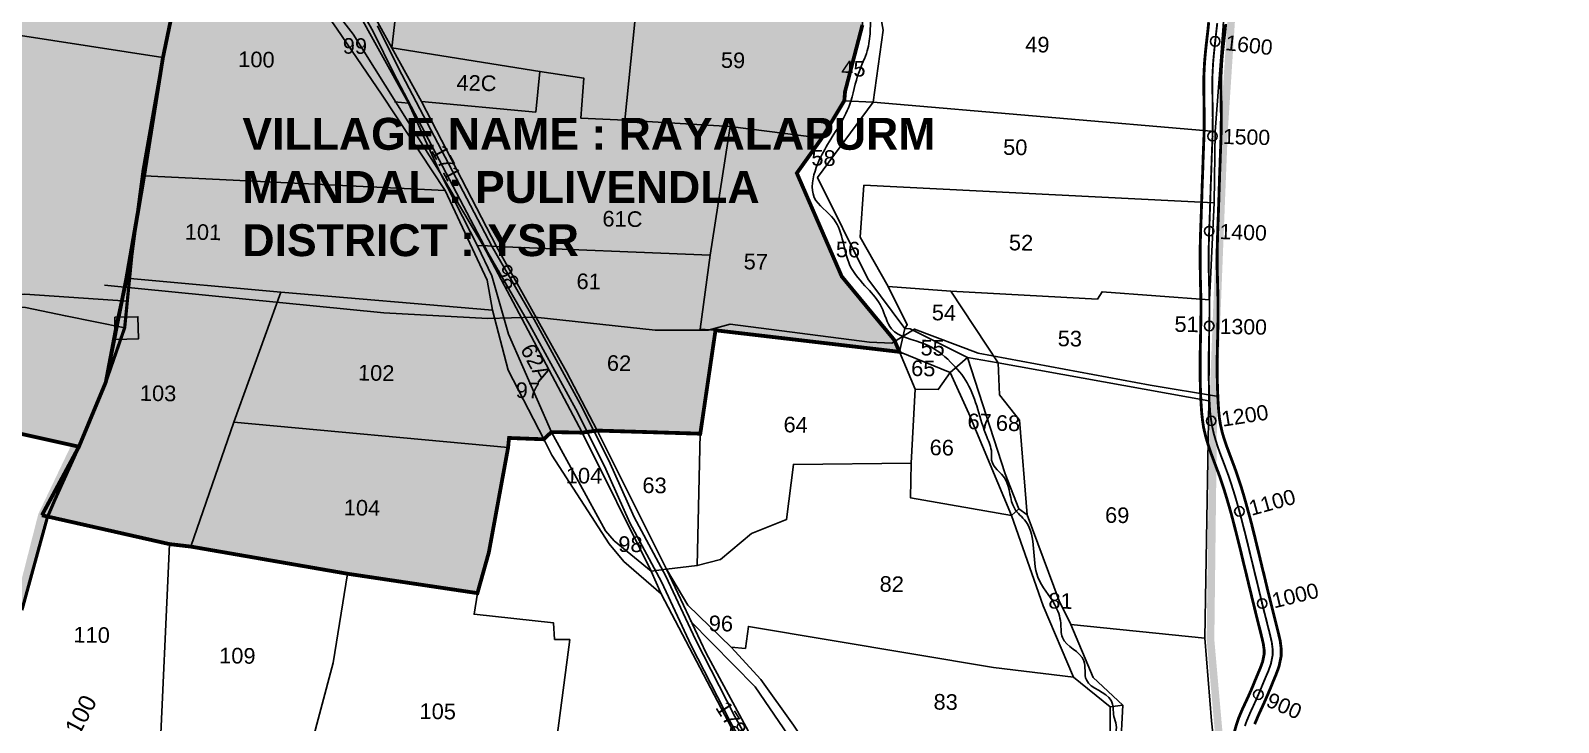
# Model space of a CAD drawing. Header units: millimetres. Extents: x 191342 to 235284, y 1600297 to 1616674.
# Drawn here: x 199662 to 201272, y 1602923 to 1603651 of the extents above; entities that cross this region are included whole.
import ezdxf
from ezdxf.enums import TextEntityAlignment as Align

# ---------------------------------------------------------------- set-up
doc = ezdxf.new("R2010")
doc.units = ezdxf.units.MM
doc.header["$LTSCALE"] = 15
doc.header["$PDMODE"] = 32
doc.header["$PDSIZE"] = 10
doc.linetypes.add('HIDDEN2', pattern=[0.1875, 0.125, -0.0625])
for name, color, linetype in [('BOUNDRY STONES', 240, 'Continuous'), ('CANAL1', 7, 'Continuous'), ('CHANAGE', 1, 'Continuous'), ('CSMark', 72, 'Continuous'), ('PLOT', 7, 'Continuous'), ('PLOT NO', 7, 'Continuous'), ('PLOTS', 7, 'Continuous'), ('PLOTS NO', 7, 'Continuous'), ('ROAD', 1, 'Continuous'), ('ROADS', 1, 'Continuous'), ('STREAM', 4, 'Continuous'), ('TEXT', 1, 'Continuous'), ('VILLAGE BOUNDRY', 5, 'Continuous'), ('WUA-10', 3, 'Continuous')]:
    doc.layers.add(name, color=color, linetype=linetype)
doc.styles.get("Standard").update_dxf_attribs({"font": 'arial.ttf'})

msp = doc.modelspace()

# ---------------------------------------------------------------- hatches: boundary and pattern name
at = {"layer": 'PLOTS NO', "true_color": 0xfeeab9}
h = msp.add_hatch(color=254, dxfattribs=at)
h.dxf.hatch_style = 1
h.paths.add_polyline_path([(199674, 1603141), (199713, 1603213.2), (199741.3, 1603281.2), (199752.2, 1603338.6), (199763.7, 1603392.3), (199781.7, 1603498.6), (199801.5, 1603623), (199813.4, 1603680.1), (199835.6, 1603853.2), (199876.5, 1604092), (199891.5, 1604181.7), (199934.7, 1604325.7), (199972.2, 1604458), (199998.8, 1604546.1), (200019.2, 1604621.5), (200071.7, 1604831.4), (200059.4, 1604892.1), (200063.1, 1604957.8), (200070, 1605042.2), (200077.2, 1605094.4), (200087.2, 1605112), (200093, 1605141.7), (200105.5, 1605220.5), (200124.6, 1605289.1), (200138.8, 1605327.4), (200185.8, 1605397.1), (200212.9, 1605410.8), (200271.3, 1605437.4), (200302, 1605458.7), (200315.1, 1605460.6), (200327.9, 1605468.2), (200370.3, 1605507.5), (200428.3, 1605509.3), (200420.3, 1605395.6), (200438.5, 1605351.6), (200394.1, 1605310.8), (200389.8, 1605197.4), (200428, 1605038.4), (200432.4, 1604996.9), (200445.8, 1604886.1), (200486.1, 1604796.6), (200476.1, 1604753.8), (200475.5, 1604732.3), (200505.2, 1604724.7), (200503.6, 1604674.3), (200506.3, 1604518), (200504.1, 1604387.9), (200509, 1604381.8), (200492.7, 1604278.4), (200502, 1604227.3), (200517.2, 1604191.7), (200511.9, 1604119.1), (200525.9, 1604065.1), (200531.1, 1604031.4), (200527, 1604003.5), (200562.5, 1603925.6), (200596.2, 1603906.8), (200578.4, 1603825.6), (200574.5, 1603807.2), (200561.8, 1603746.4), (200537.1, 1603713.9), (200538.4, 1603657.4), (200520.1, 1603587.2), (200519.3, 1603577.6), (200495.7, 1603538.3), (200469.3, 1603501.3), (200516.6, 1603392.5), (200572, 1603325.5), (200577.4, 1603313.1), (200383.6, 1603335.8), (200367.6, 1603226.9), (200258.8, 1603230.2), (200243, 1603228), (200210.7, 1603228.6), (200202.7, 1603221), (200166.1, 1603222.4), (200165.1, 1603212.2), (200144.8, 1603101.7), (200132.8, 1603059), (199996, 1603079.4), (199831, 1603108), (199808.5, 1603110.6)])
at = {"layer": 'PLOTS NO', "true_color": 0xc7c8ca}
h = msp.add_hatch(color=9, dxfattribs=at)
h.dxf.hatch_style = 1
h.paths.add_polyline_path([(198950.9, 1603198.1), (198968.3, 1603256), (198971, 1603285.3), (198972.5, 1603297.3), (198977.6, 1603338.7), (198958.5, 1603438.2), (198917.6, 1603461), (198949.3, 1603546.3), (198975.8, 1603609.5), (199043.8, 1603724.6), (199055.7, 1603747.6), (199110.2, 1603820.1), (199126.3, 1603864.6), (199127.2, 1603875.2), (199178.4, 1603937.6), (199201.1, 1603968.1), (199228.2, 1604018.6), (199229.6, 1604021.2), (199296, 1604062.9), (199310.4, 1604108.7), (199330.6, 1604135.9), (199351.4, 1604170), (199402.9, 1604218.6), (199441.2, 1604248.3), (199457.4, 1604283.9), (199466.4, 1604326.2), (199483.9, 1604319.6), (199557.2, 1604388.5), (199605.3, 1604419.6), (199622.2, 1604475.9), (199654.8, 1604541.8), (199699.2, 1604614.6), (199743.6, 1604642.2), (199771, 1604663.4), (199808.5, 1604707), (199811.3, 1604754.3), (199802.5, 1604829.7), (199853.1, 1604894.2), (199905.7, 1604879.5), (200071.7, 1604831.4), (200036.3, 1604686.2), (200019.4, 1604620.4), (199954.3, 1604394.4), (199891.5, 1604181.7), (199871.8, 1604047.7), (199835.8, 1603852.2), (199813.4, 1603680.1), (199801.5, 1603623), (199781.7, 1603498.6), (199763, 1603390.7), (199741.3, 1603281.2), (199713, 1603213.2), (199606.2, 1603236.9), (199564.1, 1603182.9), (199548.6, 1603163.1), (199510.2, 1603115.5), (199381.4, 1603143.1), (199370, 1603109.5), (199155.5, 1603153.5), (199053.2, 1603175.8), (199004.6, 1603186.6)])

# ---------------------------------------------------------------- linework, layer by layer
at = {"layer": 'BOUNDRY STONES', "color": 1}
msp.add_lwpolyline([(199750.7, 1603349.6), (199775.1, 1603350), (199775.6, 1603326.7), (199751.2, 1603326.2)], close=True, dxfattribs=at)
at = {"layer": 'CANAL1', "color": 200, "const_width": 3}
for points in [[(200930.4, 1602913.5), (200932.8, 1602921.8), (200934.8, 1602927.6), (200938.9, 1602937.3), (200942.3, 1602944.5), (200945.2, 1602950.8), (200948.6, 1602958.5), (200951.5, 1602965.7), (200954.8, 1602973.6), (200957.6, 1602980.2), (200960, 1602986.8), (200961.6, 1602994.9), (200961.6, 1602999), (200960.7, 1603005.7), (200958.2, 1603016.3), (200957.1, 1603020.7), (200955.1, 1603028.5), (200953.2, 1603036.2), (200951.3, 1603043.9), (200949.4, 1603051.5), (200947.6, 1603059.2), (200945.7, 1603066.8), (200943.9, 1603074.4), (200942.1, 1603081.9), (200940.2, 1603089.5), (200938.4, 1603097), (200936.6, 1603104.6), (200934.4, 1603113.4), (200932.8, 1603119.7), (200930.9, 1603127.2), (200929, 1603134.7), (200927, 1603142.2), (200924.9, 1603149.7), (200922.7, 1603157.1), (200920.5, 1603164.5), (200918.1, 1603171.9), (200915.7, 1603179.2), (200913.8, 1603184.5), (200910.3, 1603193.8), (200907.5, 1603201.2), (200904.7, 1603208.8), (200902.2, 1603216.5), (200899.9, 1603224.4), (200897.8, 1603233.4), (200896.7, 1603240.8), (200895.8, 1603249), (200895.1, 1603259.4), (200894.8, 1603265.1), (200894.5, 1603273.1), (200894.3, 1603281), (200894.1, 1603288.9), (200894.1, 1603296.9), (200894.1, 1603304.8), (200894.2, 1603310), (200894.4, 1603320.6), (200894.6, 1603328.4), (200894.7, 1603336.3), (200894.9, 1603344.1), (200895, 1603351.8), (200895, 1603359.8), (200895, 1603367.3), (200894.8, 1603375.1), (200894.6, 1603382.9), (200894.4, 1603390.8), (200894.3, 1603398.7), (200894.1, 1603409.7), (200894.1, 1603414.6), (200894.2, 1603422.5), (200894.4, 1603430.4), (200894.6, 1603438.3), (200894.9, 1603446.2), (200895.2, 1603454), (200895.4, 1603460.1), (200895.7, 1603469.7), (200896, 1603477.5), (200896.2, 1603485.3), (200896.5, 1603493.2), (200896.8, 1603501), (200897.1, 1603510), (200897.3, 1603516.8), (200897.6, 1603524.6), (200897.9, 1603532.4), (200898.2, 1603540.2), (200898.4, 1603547.9), (200898.4, 1603555.7), (200898.5, 1603559.6), (200898.3, 1603571.2), (200898.2, 1603579), (200898.1, 1603586.9), (200898, 1603594.9), (200898.1, 1603602.9), (200898.4, 1603610), (200898.9, 1603619), (200899.6, 1603627), (200900.4, 1603634.9), (200901.3, 1603642.8), (200902.2, 1603650.5), (200903.2, 1603660.3)], [(200951.6, 1602921), (200955.4, 1602930), (200958.6, 1602937), (200961.6, 1602943.5), (200965.1, 1602951.5), (200968.2, 1602958.8), (200971.4, 1602966.7), (200974.3, 1602973.7), (200977.3, 1602981.9), (200979.6, 1602993.1), (200979.6, 1603000.2), (200978.5, 1603009), (200975.7, 1603020.6), (200974.5, 1603025.2), (200972.6, 1603032.9), (200970.7, 1603040.6), (200968.8, 1603048.2), (200966.9, 1603055.8), (200965, 1603063.4), (200963.2, 1603071), (200961.4, 1603078.6), (200959.5, 1603086.1), (200957.7, 1603093.7), (200955.9, 1603101.3), (200954, 1603108.9), (200951.9, 1603117.7), (200950.3, 1603124), (200948.4, 1603131.7), (200946.4, 1603139.3), (200944.3, 1603146.9), (200942.2, 1603154.6), (200940, 1603162.2), (200937.7, 1603169.9), (200935.2, 1603177.5), (200932.7, 1603185.1), (200930.7, 1603190.7), (200927.2, 1603200.1), (200924.4, 1603207.5), (200921.7, 1603214.7), (200919.3, 1603221.9), (200917.3, 1603228.9), (200915.5, 1603236.8), (200914.5, 1603243.2), (200913.7, 1603250.6), (200913.1, 1603260.4), (200912.8, 1603265.9), (200912.5, 1603273.7), (200912.3, 1603281.4), (200912.1, 1603289.1), (200912.1, 1603296.9), (200912.1, 1603304.6), (200912.2, 1603309.8), (200912.4, 1603320.2), (200912.6, 1603328), (200912.7, 1603335.9), (200912.9, 1603343.8), (200913, 1603351.7), (200913, 1603359.8), (200913, 1603367.6), (200912.8, 1603375.5), (200912.6, 1603383.3), (200912.4, 1603391.2), (200912.2, 1603399), (200912.1, 1603409.8), (200912.1, 1603414.4), (200912.2, 1603422.2), (200912.4, 1603429.9), (200912.6, 1603437.7), (200912.9, 1603445.5), (200913.2, 1603453.4), (200913.4, 1603459.4), (200913.7, 1603469.1), (200914, 1603476.9), (200914.2, 1603484.8), (200914.5, 1603492.6), (200914.7, 1603500.4), (200915.1, 1603509.4), (200915.3, 1603516.1), (200915.6, 1603523.9), (200915.9, 1603531.8), (200916.2, 1603539.7), (200916.3, 1603547.6), (200916.4, 1603555.5), (200916.5, 1603559.7), (200916.3, 1603571.4), (200916.2, 1603579.3), (200916.1, 1603587.1), (200916, 1603594.8), (200916.1, 1603602.5), (200916.4, 1603609.2), (200916.9, 1603617.7), (200917.5, 1603625.3), (200918.3, 1603633), (200919.2, 1603640.7), (200920.1, 1603648.5), (200921.1, 1603658.4)]]:
    msp.add_lwpolyline(points, dxfattribs=at)
at = {"layer": 'CANAL1', "color": 1, "linetype": 'HIDDEN2', "ltscale": 40, "const_width": 2}
msp.add_lwpolyline([(200941.3, 1602919), (200943.2, 1602924.3), (200947.2, 1602933.7), (200950.5, 1602940.8), (200953.4, 1602947.2), (200956.8, 1602955), (200959.8, 1602962.3), (200963.1, 1602970.2), (200966, 1602976.9), (200968.7, 1602984.4), (200970.6, 1602994), (200970.6, 1602999.6), (200969.6, 1603007.4), (200967, 1603018.5), (200965.8, 1603022.9), (200963.9, 1603030.7), (200961.9, 1603038.4), (200960, 1603046), (200958.2, 1603053.7), (200956.3, 1603061.3), (200954.5, 1603068.9), (200952.6, 1603076.5), (200950.8, 1603084), (200949, 1603091.6), (200947.1, 1603099.1), (200945.3, 1603106.7), (200943.1, 1603115.6), (200941.6, 1603121.8), (200939.6, 1603129.4), (200937.7, 1603137), (200935.7, 1603144.6), (200933.6, 1603152.1), (200931.4, 1603159.7), (200929.1, 1603167.2), (200926.7, 1603174.7), (200924.2, 1603182.2), (200922.2, 1603187.6), (200918.7, 1603197), (200915.9, 1603204.3), (200913.2, 1603211.7), (200910.8, 1603219.2), (200908.6, 1603226.7), (200906.7, 1603235.1), (200905.6, 1603242), (200904.7, 1603249.8), (200904.1, 1603259.9), (200903.8, 1603265.5), (200903.5, 1603273.4), (200903.3, 1603281.2), (200903.1, 1603289), (200903.1, 1603296.9), (200903.1, 1603304.7), (200903.2, 1603309.9), (200903.4, 1603320.4), (200903.6, 1603328.2), (200903.7, 1603336.1), (200903.9, 1603343.9), (200904, 1603351.8), (200904, 1603359.8), (200904, 1603367.4), (200903.8, 1603375.3), (200903.6, 1603383.1), (200903.4, 1603391), (200903.2, 1603398.8), (200903.1, 1603409.8), (200903.1, 1603414.5), (200903.2, 1603422.3), (200903.4, 1603430.2), (200903.6, 1603438), (200903.9, 1603445.9), (200904.2, 1603453.7), (200904.4, 1603459.7), (200904.7, 1603469.4), (200905, 1603477.2), (200905.2, 1603485.1), (200905.5, 1603492.9), (200905.8, 1603500.7), (200906.1, 1603509.7), (200906.3, 1603516.4), (200906.6, 1603524.2), (200906.9, 1603532.1), (200907.2, 1603539.9), (200907.3, 1603547.8), (200907.4, 1603555.6), (200907.5, 1603559.7), (200907.3, 1603571.3), (200907.2, 1603579.2), (200907.1, 1603587), (200907, 1603594.8), (200907.1, 1603602.7), (200907.4, 1603609.6), (200907.9, 1603618.3), (200908.6, 1603626.1), (200909.4, 1603633.9), (200910.2, 1603641.7), (200911.1, 1603649.5), (200912.2, 1603659.3)], dxfattribs=at)
at = {"layer": 'CHANAGE'}
for p in [(200910, 1603640.1), (200907.2, 1603540.2), (200903.7, 1603440.3), (200903.8, 1603340.3), (200905.8, 1603240.4), (200935.5, 1603145.1), (200959.5, 1603048), (200955.5, 1602952.1)]:
    msp.add_point(p, dxfattribs=at)
at = {"layer": 'PLOT'}
for points in [[(200577.4, 1603313.1), (200572, 1603325.5), (200516.6, 1603392.5), (200469.3, 1603501.3), (200495.7, 1603538.3), (200519.3, 1603577.6), (200520.1, 1603587.2), (200538.4, 1603657.4), (200537.1, 1603713.9), (200551.9, 1603732.4), (200561.8, 1603746.4), (200574.5, 1603807.2), (200578.4, 1603825.6), (200604.4, 1603941.5), (200596.8, 1604036.9), (200583, 1604238.1), (200575.4, 1604251.6), (200577.2, 1604319.7), (200581.1, 1604320.3), (200586.9, 1604388.9)], [(199857.6, 1603979.4), (199915.7, 1603866.2), (199931.6, 1603832.2), (199985.4, 1603737.3), (200042.6, 1603633.2), (200073.8, 1603576.8), (200153, 1603424), (200226.8, 1603292.1), (200258.8, 1603230.2), (200331.9, 1603084.1), (200373.9, 1602995.8), (200425.4, 1602900.3), (200459.4, 1602836), (200529.4, 1602710.7), (200567, 1602639.3), (200594.5, 1602589.3), (200627.4, 1602529.8), (200686.2, 1602425.3), (200701.7, 1602397.4), (200725.6, 1602339.5), (200792.3, 1602217.3), (200859.8, 1602102.4), (200908.6, 1602000.6), (200929.2, 1601965.1)], [(200917, 1603960.7), (200928.7, 1603842.3), (200929.8, 1603759.8), (200921.3, 1603693.6), (200910, 1603545.2), (200908.9, 1603470.1)], [(201144.4, 1601506.1), (201114.3, 1601558.8), (201047.6, 1601696.4), (201040.6, 1601705.4), (200967.5, 1601847.4), (200891, 1602003.7), (200853.3, 1602074.8), (200806, 1602158.9), (200739.8, 1602259), (200676.9, 1602401.3), (200610.2, 1602532.6), (200581.3, 1602591.9), (200514.3, 1602700.8), (200442.4, 1602837.9), (200408.1, 1602902.5), (200326.3, 1603058.4), (200316, 1603082.2), (200243, 1603228), (200139, 1603425), (200093.6, 1603501.7), (200060.1, 1603575.1), (199916.2, 1603834.8), (199852.5, 1603948.5)], [(200073.8, 1603576.8), (200194.2, 1603565.6), (200198.6, 1603608.4), (200042.6, 1603633.2), (200056.2, 1603751.9), (200095.8, 1603797.5), (200096.6, 1603844.2), (200086.8, 1603845.9), (200053, 1603894.4), (199960.3, 1603918.6), (199934.3, 1603913.1), (199915.7, 1603866.2)], [(199843.3, 1603889), (199892.5, 1603807.3), (199930.8, 1603739.3), (200002, 1603647.5), (200093.6, 1603501.7)], [(200326.3, 1603058.4), (200286.9, 1603092.4), (200271.6, 1603111), (200211.2, 1603204.2), (200202.7, 1603221), (200165.1, 1603293.8), (200148.7, 1603357.1), (200143, 1603388.7), (200098.8, 1603483.1), (200032.5, 1603583.3), (199984.4, 1603653.8), (199947.1, 1603707), (199919, 1603738.8), (199887.7, 1603801), (199840.3, 1603870.5)], [(200583.2, 1603337.8), (200544.1, 1603390.1), (200491.1, 1603496.7), (200549.6, 1603576.1), (200560.3, 1603651.8), (200552.9, 1603692.6), (200569.6, 1603729.8), (200599.9, 1603803.1), (200574.5, 1603807.2)], [(200288.1, 1603557.1), (200302.8, 1603702.4)], [(200198.6, 1603608.4), (200245, 1603601.3), (200241.6, 1603559.3), (200288.1, 1603557.1), (200398.9, 1603550.4), (200495.7, 1603538.3)], [(200060.1, 1603575.1), (200045.4, 1603576.4)], [(200519.3, 1603577.6), (200549.6, 1603576.1), (200910, 1603545.2)], [(200398.9, 1603550.4), (200378, 1603415)], [(199781.7, 1603498.6), (200098.8, 1603483.1)], [(200243, 1603228), (200210.7, 1603228.6), (200165.7, 1603331.8), (200148.1, 1603393), (200133, 1603424.6), (200093.6, 1603501.7)], [(200807.8, 1602846.8), (200812.6, 1602940.9), (200781.3, 1602970.1), (200758.1, 1603026.1), (200745.6, 1603050.9), (200711.8, 1603141.3), (200704, 1603241.1), (200682.8, 1603267.8), (200681.4, 1603301.6), (200631.5, 1603376.9), (200565.4, 1603381.9), (200536.1, 1603433.8), (200540, 1603488.5), (200908.9, 1603470.1), (200904, 1603367.9), (200903.4, 1603261.5), (200899.2, 1603011.4), (200906.2, 1602924.6), (200909.8, 1602891.7)], [(200139, 1603425), (200133, 1603424.6)], [(200139, 1603425), (200153, 1603424)], [(200153, 1603424), (200378, 1603415), (200367.3, 1603337), (200383.6, 1603335.8), (200577.4, 1603313.1), (200583.2, 1603337.8), (200588.7, 1603337.2), (200649.1, 1603307), (200681.4, 1603301.6), (200903.4, 1603261.5)], [(199763, 1603390.7), (199925.8, 1603375.8), (200148.7, 1603357.1)], [(200583.2, 1603337.8), (200585.6, 1603341.4), (200565.4, 1603381.9)], [(200904, 1603367.9), (200790.9, 1603376.4), (200786, 1603368.4), (200631.5, 1603376.9)], [(199831, 1603108), (199876.2, 1603239.1), (199925.8, 1603375.8)], [(200364.3, 1603088), (200367.6, 1603226.9), (200383.6, 1603335.8)], [(200631, 1603291.5), (200577.4, 1603313.1), (200593.8, 1603273.9), (200618.2, 1603273.5), (200631, 1603291.5)], [(200799.3, 1602939.2), (200760.6, 1602970.6), (200728.7, 1603045.5), (200695.5, 1603140.9), (200650.6, 1603248.3), (200631, 1603291.5), (200649.1, 1603307)], [(200649.1, 1603307), (200688.8, 1603184.6), (200703, 1603147.8), (200711.8, 1603141.3)], [(200593.8, 1603273.9), (200589.8, 1603195.9), (200588.9, 1603159.4), (200695.5, 1603140.9)], [(199876.2, 1603239.1), (200165.1, 1603212.2)], [(200202.7, 1603221), (200166.1, 1603222.4), (200165.1, 1603212.2), (200144.8, 1603101.7), (200132.8, 1603059), (200129.2, 1603036.7), (200213.1, 1603027.7), (200214, 1603010.2), (200230, 1603010), (200213.4, 1602882.1), (200223.8, 1602880), (200442.4, 1602837.9)], [(200316, 1603082.2), (200277, 1603114), (200267.8, 1603124.6), (200210.7, 1603228.6)], [(200243, 1603228), (200258.8, 1603230.2)], [(200258.8, 1603230.2), (200367.6, 1603226.9)], [(200589.8, 1603195.9), (200465.7, 1603194.6), (200458.5, 1603136.5), (200421.7, 1603121.9), (200388.8, 1603094.4), (200364.3, 1603088), (200331.9, 1603084.1)], [(199797.5, 1602872.6), (199808.5, 1603110.6), (199674, 1603141)], [(200703, 1603147.8), (200695.5, 1603140.9)], [(199808.5, 1603110.6), (199831, 1603108), (199996, 1603079.4), (200132.8, 1603059)], [(199996, 1603079.4), (199980.7, 1602985.7), (199944.6, 1602849.6)], [(200331.9, 1603084.1), (200316, 1603082.2)], [(200701.7, 1602397.4), (200710.8, 1602396.2), (200669.9, 1602524.8), (200653.1, 1602580.4), (200643.7, 1602590.8), (200580.7, 1602746.6), (200465.9, 1602919.9), (200431.2, 1602968), (200400, 1603002), (200354.5, 1603046.4), (200331.9, 1603084.1)], [(200576.1, 1602727.8), (200573.1, 1602735), (200515.4, 1602828.7), (200425.4, 1602960.3), (200357, 1603029.7)], [(200400, 1603002), (200415.1, 1603000.8), (200418.3, 1603023.9), (200676.4, 1602980.8), (200760.6, 1602970.6)], [(200758.1, 1603026.1), (200899.2, 1603011.4)], [(200783.4, 1602783.6), (200788.3, 1602821.8), (200786.7, 1602848.8), (200793.3, 1602879.2), (200787.7, 1602900.2), (200799.4, 1602899.3), (200799.3, 1602939.2), (200812.6, 1602940.9)]]:
    msp.add_lwpolyline(points, dxfattribs=at)
at = {"layer": 'PLOTS'}
for points in [[(199801.5, 1603623), (199608, 1603652.9), (199491.9, 1603670.8)], [(199761.2, 1603338.5), (199698.7, 1603351), (199656.6, 1603359.7), (199515, 1603372), (199415, 1603381.6), (199310.4, 1603363.4), (199295.3, 1603367.9), (199237.4, 1603383.1), (199128.1, 1603407), (199093.9, 1603414.5), (199013.2, 1603434.7), (198917.6, 1603461), (198958.5, 1603438.2), (198977.6, 1603338.7), (198970.8, 1603283.1), (198968.3, 1603256), (199155.5, 1603215.6), (199363.7, 1603170.7), (199358.9, 1603148.6), (199381.4, 1603143.1), (199510.2, 1603115.5), (199548.6, 1603163.1), (199606.2, 1603236.9), (199713, 1603213.2)]]:
    msp.add_lwpolyline(points, dxfattribs=at)
at = {"layer": 'ROAD'}
for points in [[(199963.7, 1603756.2), (200023, 1603650.5), (200044.6, 1603606.4), (200143.8, 1603417.6), (200188.1, 1603341.3), (200236.6, 1603252.6), (200266.7, 1603192.6), (200293.2, 1603133.1), (200326.8, 1603071), (200357.9, 1603004), (200399.4, 1602923.2), (200448.7, 1602835.4), (200503.8, 1602733), (200534.9, 1602676.1), (200593.5, 1602570.2), (200661.1, 1602444.7), (200696.3, 1602385), (200748.8, 1602270.4), (200853, 1602091), (200936.2, 1601920.8), (201017.6, 1601763.2), (201056.4, 1601685.4), (201102.1, 1601590.5), (201144.3, 1601516)], [(200027.5, 1603656.5), (200049.2, 1603612.4), (200148.3, 1603423.6), (200192.7, 1603347.2), (200241.1, 1603258.5), (200271.3, 1603198.6), (200297.8, 1603139), (200331.4, 1603077), (200362.5, 1603010), (200404, 1602929.1), (200453.3, 1602841.3), (200508.4, 1602739), (200539.5, 1602682.1), (200598, 1602576.2), (200665.6, 1602450.7), (200700.8, 1602390.9), (200753.3, 1602276.4), (200857.5, 1602096.9), (200940.8, 1601926.7), (201022.2, 1601769.2), (201060.9, 1601691.4), (201106.6, 1601596.5), (201148.8, 1601522)], [(199739.9, 1603383.4), (200034.3, 1603354.3), (200143.6, 1603348.3), (200193.6, 1603349.5), (200320.1, 1603335.9), (200375.9, 1603336), (200399.1, 1603342.4), (200546, 1603323.2), (200569.3, 1603322.1), (200593.3, 1603337), (200660.4, 1603311.8), (200841.6, 1603278.1), (200913.5, 1603266)]]:
    msp.add_lwpolyline(points, dxfattribs=at)
at = {"layer": 'ROADS', "color": 1}
msp.add_lwpolyline([(199764, 1603366.3), (199655.9, 1603373.7), (199610.2, 1603369.9), (199590.4, 1603358.4), (199561.8, 1603350.3), (199407.6, 1603342.8), (199290.4, 1603347.5), (199064.5, 1603413.8), (199007.5, 1603429.6), (198952.1, 1603447.4), (198886.5, 1603465.8), (198835.2, 1603480.2), (198813.7, 1603482.4), (198775.4, 1603475), (198715, 1603473.2), (198685.5, 1603480.7), (198643.6, 1603493.4), (198617.1, 1603512.9), (198587.1, 1603535), (198557.1, 1603553), (198517.7, 1603562.3), (198452.5, 1603576.1), (198390.3, 1603571.4)], dxfattribs=at)
at = {"layer": 'STREAM'}
msp.add_spline([(200541.3, 1604745.1), (200531.9, 1604722), (200521.1, 1604695.5), (200526.6, 1604672.5), (200521.6, 1604645.5), (200519.5, 1604620.2), (200520.8, 1604575.4), (200516.8, 1604522.8), (200521.8, 1604490.8), (200519.7, 1604465.8), (200522.9, 1604431.4), (200514.1, 1604378.1), (200507, 1604342.1), (200504, 1604301), (200502.6, 1604246.7), (200523.5, 1604201.3), (200521.3, 1604166.4), (200530.8, 1604071), (200539.6, 1604034.7), (200534.6, 1604002.6), (200554.9, 1603953.4), (200572.8, 1603927.6), (200602.6, 1603915.4), (200602.8, 1603892.1), (200599.3, 1603848.5), (200602.1, 1603811.8), (200578.1, 1603775), (200572.6, 1603743.5), (200549.2, 1603706.7), (200546.4, 1603673.4), (200546.6, 1603650.6), (200543.5, 1603630.1), (200534.8, 1603608.1), (200524.7, 1603572.9), (200500.1, 1603528.9), (200489.8, 1603507.4), (200487.6, 1603475.8), (200508.3, 1603452.7), (200525.3, 1603404.1), (200543.7, 1603379.9), (200558.4, 1603360.3), (200569.1, 1603337.3), (200604.4, 1603321.2), (200631.3, 1603302.4), (200648.8, 1603280.3), (200669.4, 1603223.5), (200674.4, 1603207.1), (200674.5, 1603199.1), (200688.8, 1603179.2), (200698.5, 1603148.3), (200710.5, 1603134.4), (200723.3, 1603075.7), (200741, 1603046.8), (200747.3, 1603027.5), (200749.1, 1603012.2), (200771.7, 1602987.7), (200774.3, 1602967.6), (200800.4, 1602946), (200803.4, 1602929.2), (200805.7, 1602920), (200803.8, 1602900.2), (200807, 1602880), (200806.9, 1602861.5), (200792.2, 1602835.3), (200786.9, 1602800.2), (200789.3, 1602789.1), (200791.4, 1602773.2)], degree=3, dxfattribs=at)
at = {"layer": 'VILLAGE BOUNDRY', "linetype": 'HIDDEN2', "ltscale": 20, "const_width": 8}
for points in [[(199612.5, 1602899.6), (199674, 1603141), (199726.7, 1603251.1), (199759.7, 1603353.9), (199763, 1603390.7), (199781.7, 1603498.6), (199840.3, 1603870.5)], [(200928.8, 1603691.7), (200919.3, 1603545.5), (200916.3, 1603470.9), (200908.2, 1603264.2), (200905.1, 1603010), (200915.6, 1602891.1), (200935.6, 1602708.2), (200958.4, 1602578.1), (200956.5, 1602538.5), (200944.4, 1602418.2), (200958.1, 1602315.5), (200962.1, 1602270.5), (200929.2, 1601965.1), (200988.8, 1601844.1), (201135.3, 1601818.6), (201134.3, 1601791.4), (201252.9, 1601729), (201263.5, 1601724.1), (201263.5, 1601724.1), (201274.1, 1601720.4), (201280.5, 1601716.7)]]:
    msp.add_lwpolyline(points, dxfattribs=at)
at = {"layer": 'VILLAGE BOUNDRY', "const_width": 3.38}
msp.add_lwpolyline([(199813.4, 1603680.1), (199801.5, 1603623), (199780.7, 1603504.8), (199768.8, 1603415.2), (199761.2, 1603338.5), (199741.3, 1603281.2), (199713, 1603213.2), (199687.1, 1603156), (199679.6, 1603138.4), (199652.9, 1603041)], dxfattribs=at)
at = {"layer": 'WUA-10', "color": 15, "const_width": 4}
for points in [[(199813.4, 1603680.1), (199801.5, 1603623), (199781.7, 1603498.6), (199763, 1603390.7), (199741.3, 1603281.2), (199713, 1603213.2), (199606.2, 1603236.9), (199564.1, 1603182.9), (199548.6, 1603163.1), (199510.2, 1603115.5), (199381.4, 1603143.1), (199370, 1603109.5), (199155.5, 1603153.5), (199053.2, 1603175.8), (199004.6, 1603186.6), (198950.9, 1603198.1)], [(199674, 1603141), (199713, 1603213.2), (199741.3, 1603281.2), (199752.2, 1603338.6), (199763.7, 1603392.3), (199781.7, 1603498.6), (199801.5, 1603623), (199813.4, 1603680.1)], [(200538.4, 1603657.4), (200520.1, 1603587.2), (200519.3, 1603577.6), (200495.7, 1603538.3), (200469.3, 1603501.3), (200516.6, 1603392.5), (200572, 1603325.5), (200577.4, 1603313.1), (200383.6, 1603335.8), (200367.6, 1603226.9), (200258.8, 1603230.2), (200243, 1603228), (200210.7, 1603228.6), (200202.7, 1603221), (200166.1, 1603222.4), (200165.1, 1603212.2), (200144.8, 1603101.7), (200132.8, 1603059), (199996, 1603079.4), (199831, 1603108), (199808.5, 1603110.6), (199674, 1603141)]]:
    msp.add_lwpolyline(points, dxfattribs=at)

# ---------------------------------------------------------------- texts
at = {"layer": 'CHANAGE'}
for s, rotation, p in [('1600', 353.6475, (200921, 1603638.9)), ('1500', 358.6507, (200918.2, 1603540)), ('1400', 358.0346, (200914.7, 1603439.9)), ('1300', 358.8403, (200914.8, 1603340.1)), ('1200', 8.993, (200916.7, 1603242.1)), ('1100', 15.4896, (200946.1, 1603148)), ('1000', 13.7877, (200970.2, 1603050.6)), ('900', 336.5318, (200965.6, 1602947.7))]:
    msp.add_text(s, height=16, rotation=rotation, dxfattribs=at).set_placement(p, align=Align.MIDDLE_LEFT)
at = {"layer": 'CSMark', "color": 1}
msp.add_text('31.100', height=18, rotation=62.5807, dxfattribs=at).set_placement((199689.2, 1602881.3), align=Align.MIDDLE_LEFT)
at = {"layer": 'PLOT NO'}
for s, rotation, p in [('99', 359.0457, (200003.7, 1603635.2)), ('49', 359.0457, (200722.7, 1603636.7)), ('100', 359.0457, (199900, 1603621)), ('59', 359.0457, (200402.1, 1603620.2)), ('45', 359.0457, (200528.9, 1603611.3)), ('42C', 359.0457, (200131.8, 1603596.2)), ('171', 297.8612, (200099.8, 1603512.2)), ('58', 359.0457, (200497.4, 1603517.3)), ('50', 359.0457, (200699.4, 1603528.6)), ('61C', 359.0457, (200285.6, 1603453.1)), ('101', 359.0457, (199843.7, 1603439.2)), ('56', 359.0457, (200523.2, 1603420.9)), ('52', 359.0457, (200705.5, 1603428.1)), ('57', 359.0457, (200426.1, 1603408.1)), ('98', 297.8612, (200164.8, 1603392.3)), ('61', 359.0457, (200250, 1603387.3)), ('54', 359.0457, (200624.3, 1603354.4)), ('51', 359.0457, (200879.9, 1603342.2)), ('53', 359.0457, (200756.9, 1603327.1)), ('62A', 298.5044, (200194.5, 1603301.8)), ('55', 359.0457, (200612.4, 1603317.4)), ('102', 359.0457, (200026.2, 1603290.9)), ('62', 359.0457, (200282, 1603301.2)), ('65', 359.0457, (200602.5, 1603295.7)), ('97', 359.0457, (200185.9, 1603272.6)), ('103', 359.0457, (199796.4, 1603269.5)), ('67', 359.0457, (200661.9, 1603239.7)), ('64', 359.0457, (200468.1, 1603236.4)), ('68', 359.0457, (200691.8, 1603238)), ('66', 359.0457, (200622, 1603212.3)), ('104', 359.0457, (200245.1, 1603182.7)), ('63', 359.0457, (200319.4, 1603172.5)), ('104', 359.0457, (200011.2, 1603148.9)), ('69', 359.0457, (200806.8, 1603141.1)), ('98', 359.0457, (200294, 1603110.5)), ('82', 359.0457, (200569.3, 1603068.5)), ('81', 359.0457, (200747.1, 1603050.8)), ('110', 359.0457, (199726.4, 1603015)), ('96', 359.0457, (200389.3, 1603027)), ('109', 359.0457, (199879.9, 1602993.1)), ('105', 359.0457, (200091, 1602934.5)), ('178', 302.3819, (200400.1, 1602926.7)), ('83', 359.0457, (200626.1, 1602944.4))]:
    msp.add_text(s, height=16.45, rotation=rotation, dxfattribs=at).set_placement(p, align=Align.MIDDLE_CENTER)
at = {"layer": 'TEXT', "insert": (199885.2, 1603559.5), "char_height": 33.6, "width": 813.176, "attachment_point": 1}
msp.add_mtext('\\pxql;{\\fArial|b1|i0|c0|p34;\\C1;VILLAGE NAME :\\C5; RAYALAPURM\\C1;\\PMANDAL : \\C5;PULIVENDLA \\P\\C1;DISTRICT : \\C5;YSR}', dxfattribs=at)

doc.saveas('drawing.dxf')
